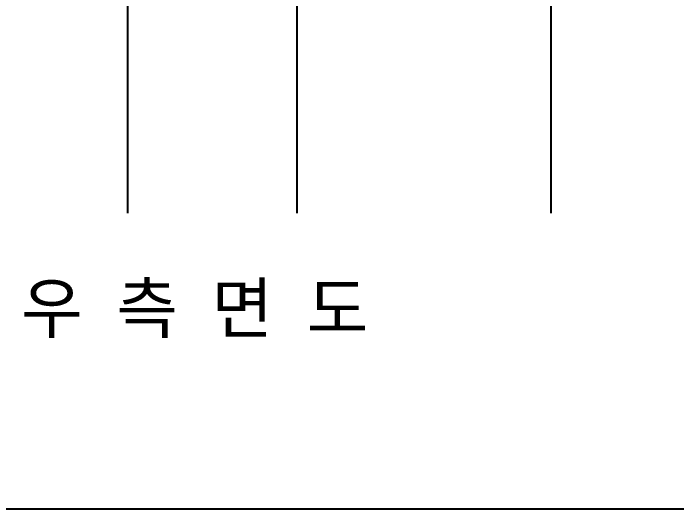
# Model space of a CAD drawing. Header units: millimetres. Extents: x 37653813 to 38677796, y 586285 to 874285.
# Drawn here: x 38262634 to 38305729, y 730327 to 762535 of the extents above; entities that cross this region are included whole.
import ezdxf

# ---------------------------------------------------------------- set-up
doc = ezdxf.new("R2010")
doc.units = ezdxf.units.MM
doc.header["$LTSCALE"] = 1000
doc.header["$MEASUREMENT"] = 0
doc.layers.get('Defpoints').update_dxf_attribs({"color": 161, "linetype": 'CONTINUOUS'})
doc.layers.add('cen', color=1, linetype='CONTINUOUS')
doc.styles.add('나눔바른고딕', font='NanumBarunGothic.ttf')

msp = doc.modelspace()

# ---------------------------------------------------------------- linework, layer by layer
at = {"layer": 'cen', "ltscale": 5}
for points in [[(38270066.3, 749542.5), (38270066.3, 836435.4)], [(38281066.3, 749542.5), (38281066.3, 836435.4)], [(38297566.3, 749542.5), (38297566.3, 836435.4)]]:
    msp.add_lwpolyline(points, dxfattribs=at)
at = {"layer": 'Defpoints'}
msp.add_lwpolyline([(38076313.4, 730326.9), (38427313.4, 730326.9)], dxfattribs=at)

# ---------------------------------------------------------------- texts
at = {"layer": 'Defpoints', "style": '나눔바른고딕'}
msp.add_text('우  측  면  도', height=3200, dxfattribs=at).set_placement((38263137.2, 741767.7))

doc.saveas('drawing.dxf')
